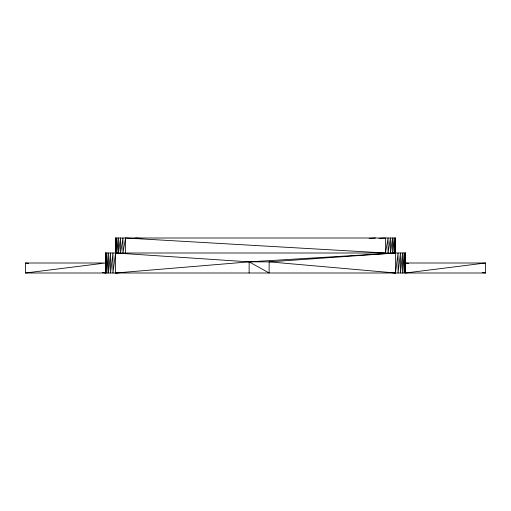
<?xml version="1.0" encoding="UTF-8"?>
<svg xmlns="http://www.w3.org/2000/svg" width="511" height="511" viewBox="0 0 511 511"><rect width="100%" height="100%" fill="white"/><g stroke="black" fill="none" stroke-linecap="round" stroke-linejoin="round"><path stroke-width="0.77" d="M102.366 272.599L105.534 272.995L105.873 253.002L106.026 256.075M105.534 272.995L105.534 253.002L405.466 253.002L405.127 272.995L405.127 253.002L404.131 272.995L404.131 253.002L402.54 272.995L402.54 253.002L400.471 272.995L400.471 253.002L398.056 272.995L398.056 253.002L395.469 272.995L269.125 261.862L249.132 261.862L115.531 253.002L112.944 272.995L112.944 253.002L110.529 272.995L110.529 253.002L108.46 272.995L108.46 253.002L106.869 272.995L106.869 253.002L105.873 272.995L105.873 253.002M115.531 253.002L115.869 238.005L115.869 253.002L116.872 238.005L116.872 253.002L118.456 238.005L118.456 253.002L120.532 238.005L120.532 253.002L122.94 238.005L122.94 253.002L125.527 238.005L385.473 253.002L388.06 238.005L388.06 253.002L390.468 238.005L390.468 253.002L392.544 238.005L392.544 253.002L394.128 238.005L394.128 253.002L395.131 238.005L395.131 253.002L395.469 238.005L115.531 238.005L115.531 272.995L120.309 272.638M25.55 272.995L105.534 262.999L25.55 262.999L25.55 272.995L485.45 272.995L485.45 262.999L405.466 262.999L408.634 263.395M485.45 262.999L405.466 272.995L405.466 253.002M115.531 272.995L249.132 261.862L395.469 253.002L395.252 243.53M395.469 253.002L269.125 261.862L269.125 272.995L249.132 261.862L249.132 272.995M369.121 238.401L375.476 238.005M379.111 238.369L385.473 238.005L385.473 253.002M135.524 238.005L141.879 238.401M391.503 272.638L395.469 272.995L395.469 238.005M482.282 272.599L485.45 272.995M25.55 262.999L28.718 263.395M115.531 238.005L115.748 247.477M405.127 253.002L405.312 263.765M105.534 253.002L105.713 263.765M125.527 238.005L125.527 253.002"/></g></svg>
